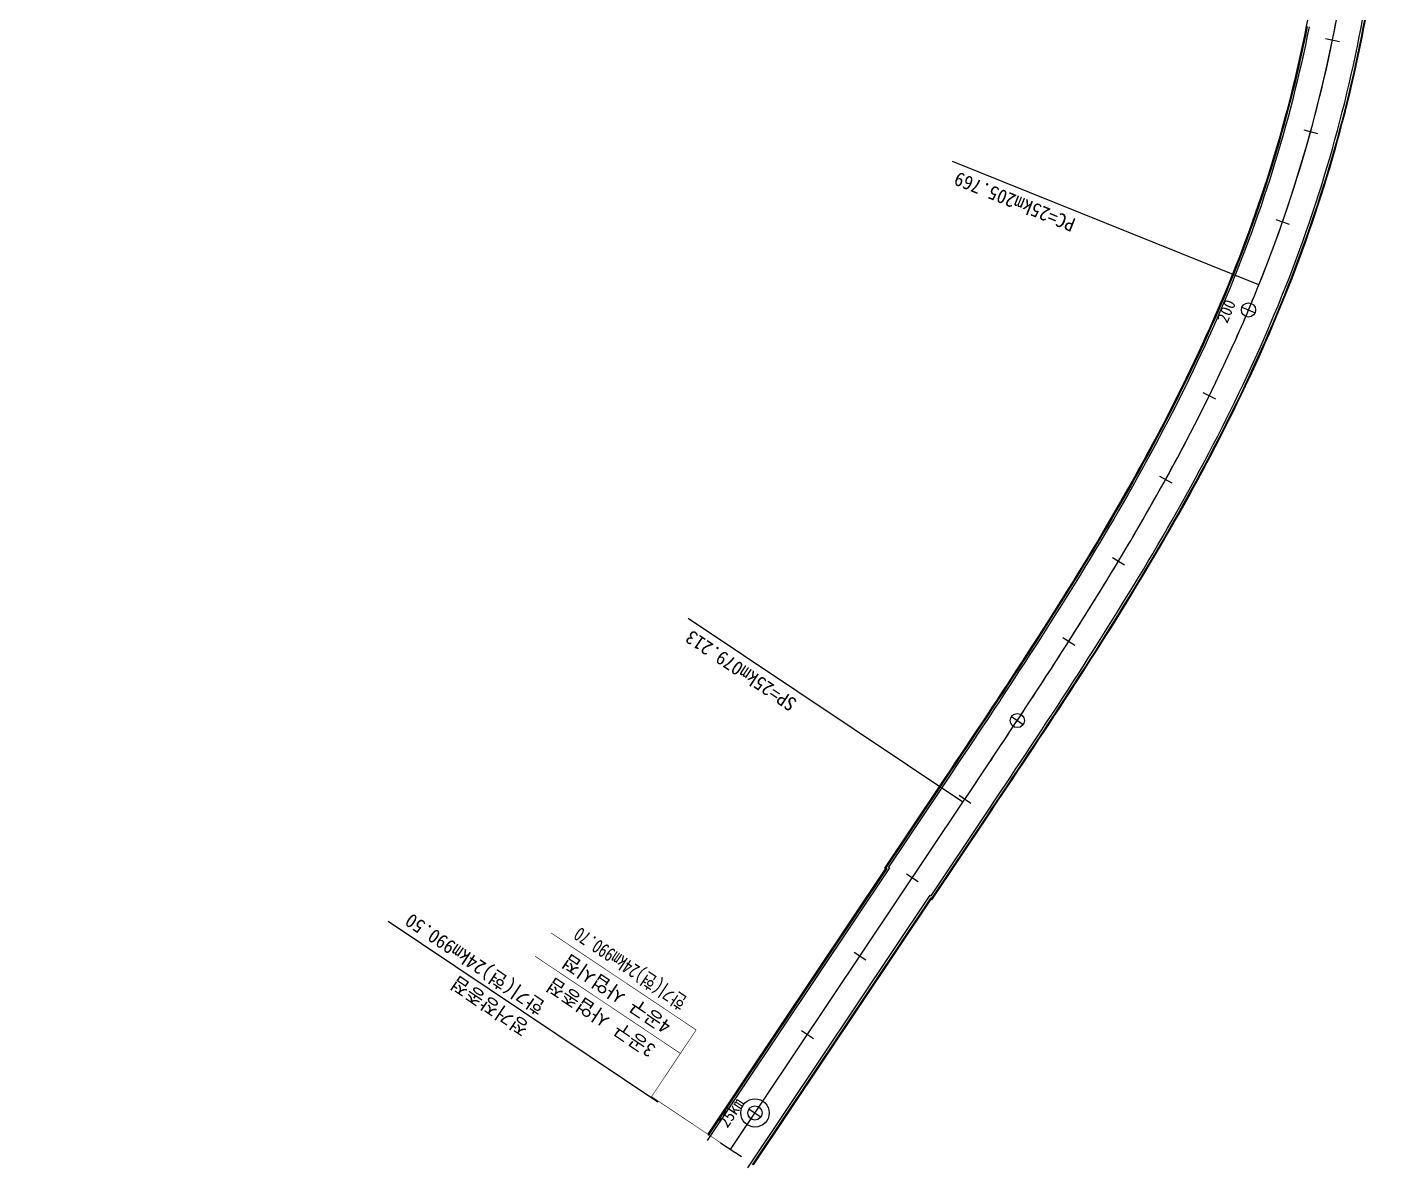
# Model space of a CAD drawing. Header units: millimetres. Extents: x 191137 to 192028, y 543444 to 545391.
# Drawn here: x 191688.1 to 191976.4, y 543443.5 to 543685.2 of the extents above; entities that cross this region are included whole.
import ezdxf

# ---------------------------------------------------------------- set-up
doc = ezdxf.new("R2010")
doc.units = ezdxf.units.MM
for name, color, linetype in [('00-맨홀위치및건축선', 7, 'Continuous'), ('A-01-2__km측점심볼', 7, 'Continuous'), ('A-01-2__곡선제원문자', 7, 'Continuous'), ('A-01-2__곡선제원인출선', 7, 'Continuous'), ('A-01-2__보조측점심볼', 7, 'Continuous'), ('A-01-2__선형', 7, 'Continuous'), ('A-01-2__선형중심선', 7, 'Continuous'), ('A-01-2__주측점심볼', 7, 'Continuous'), ('A-01-2__측점문자', 7, 'Continuous'), ('CR-LEAL', 1, 'Continuous'), ('CR-LEAT', 3, 'Continuous'), ('CS-CONC-MAJR', 2, 'Continuous'), ('CS-EXCV', 3, 'E-DIGLN01'), ('CZ-LEAL', 1, 'Continuous'), ('CZ-LEAT', 3, 'Continuous')]:
    doc.layers.add(name, color=color, linetype=linetype)
doc.styles.add('G1', font='GulimChe.ttf')
doc.styles.add('TB_TEXT', font='GulimChe.ttf')
doc.styles.add('굴림체', font='GulimChe.ttf')
doc.linetypes.add('E-DIGLN01', pattern='A,0.9,-0.2,[19,kscals.shx,S=0.1,R=180,X=0,Y=0],0.9', length=2)

msp = doc.modelspace()

# ---------------------------------------------------------------- linework, layer by layer
at = {"layer": '00-맨홀위치및건축선'}
msp.add_lwpolyline([(191835, 543448.85), (191839.42, 543445.9)], dxfattribs=at)
at = {"layer": 'A-01-2__km측점심볼', "color": 1}
msp.add_circle((191842.31, 543455.16), 3, dxfattribs=at)
at = {"layer": 'A-01-2__곡선제원인출선', "color": 1}
for p, q in [((191949.06, 543630.64), (191884.12, 543656.77)), ((191886.35, 543521), (191828.16, 543559.92))]:
    msp.add_line(p, q, dxfattribs=at)
at = {"layer": 'A-01-2__보조측점심볼', "color": 1}
for p, q in [((191963.19, 543682.8), (191966.13, 543682.2)), ((191958.56, 543663.45), (191961.45, 543662.66)), ((191952.64, 543644.46), (191955.48, 543643.47)), ((191945.48, 543625.89), (191948.25, 543624.72)), ((191937.2, 543607.78), (191939.89, 543606.46)), ((191927.98, 543590.12), (191930.61, 543588.67)), ((191918.02, 543572.84), (191920.6, 543571.29)), ((191907.51, 543555.87), (191910.04, 543554.26)), ((191896.62, 543539.13), (191899.12, 543537.47)), ((191885.54, 543522.49), (191888.03, 543520.82)), ((191874.42, 543505.86), (191876.91, 543504.2)), ((191863.3, 543489.24), (191865.79, 543487.57)), ((191852.18, 543472.62), (191854.67, 543470.95)), ((191841.06, 543455.99), (191843.55, 543454.32))]:
    msp.add_line(p, q, dxfattribs=at)
at = {"layer": 'A-01-2__선형', "color": 1}
msp.add_line((191837.14, 543447.43), (191886.35, 543521), dxfattribs=at)
msp.add_lwpolyline([(191886.35, 543521), (191886.9, 543521.83), (191887.46, 543522.66), (191888.01, 543523.5), (191888.57, 543524.33), (191889.13, 543525.16), (191889.68, 543525.99), (191890.24, 543526.82), (191890.79, 543527.65), (191891.35, 543528.48), (191891.9, 543529.32), (191892.46, 543530.15), (191893.01, 543530.98), (191893.57, 543531.81), (191894.12, 543532.65), (191894.67, 543533.48), (191895.23, 543534.31), (191895.78, 543535.14), (191896.33, 543535.98), (191896.88, 543536.81), (191897.44, 543537.65), (191897.99, 543538.48), (191898.54, 543539.31), (191899.09, 543540.15), (191899.64, 543540.98), (191900.19, 543541.82), (191900.74, 543542.66), (191901.28, 543543.49), (191901.83, 543544.33), (191902.38, 543545.17), (191902.93, 543546), (191903.47, 543546.84), (191904.02, 543547.68), (191904.56, 543548.52), (191905.1, 543549.36), (191905.65, 543550.2), (191906.19, 543551.04), (191906.73, 543551.88), (191907.27, 543552.72), (191907.81, 543553.56), (191908.35, 543554.41), (191908.89, 543555.25), (191909.42, 543556.09), (191909.96, 543556.94), (191910.49, 543557.78), (191911.03, 543558.63), (191911.56, 543559.47), (191912.09, 543560.32), (191912.62, 543561.17), (191913.15, 543562.02), (191913.68, 543562.86), (191914.21, 543563.71), (191914.74, 543564.56), (191915.26, 543565.41), (191915.79, 543566.27), (191916.31, 543567.12), (191916.83, 543567.97), (191917.35, 543568.83), (191917.87, 543569.68), (191918.39, 543570.54), (191918.9, 543571.39), (191919.42, 543572.25), (191919.93, 543573.11), (191920.45, 543573.97), (191920.96, 543574.83), (191921.47, 543575.69), (191921.97, 543576.55), (191922.48, 543577.41), (191922.99, 543578.27), (191923.49, 543579.14), (191923.99, 543580), (191924.49, 543580.87), (191924.99, 543581.73), (191925.49, 543582.6), (191925.98, 543583.47), (191926.48, 543584.34), (191926.97, 543585.21), (191927.46, 543586.08), (191927.95, 543586.96), (191928.43, 543587.83), (191928.92, 543588.7), (191929.4, 543589.58), (191929.88, 543590.46), (191930.36, 543591.33), (191930.84, 543592.21), (191931.31, 543593.09), (191931.79, 543593.97), (191932.26, 543594.85), (191932.73, 543595.74), (191933.2, 543596.62), (191933.66, 543597.51), (191934.12, 543598.39), (191934.59, 543599.28), (191935.05, 543600.17), (191935.5, 543601.06), (191935.96, 543601.95), (191936.41, 543602.84), (191936.86, 543603.73), (191937.31, 543604.63), (191937.75, 543605.52), (191938.2, 543606.42), (191938.64, 543607.31), (191939.08, 543608.21), (191939.52, 543609.11), (191939.95, 543610.01), (191940.38, 543610.92), (191940.81, 543611.82), (191941.24, 543612.72), (191941.66, 543613.63), (191942.08, 543614.53), (191942.5, 543615.44), (191942.92, 543616.35), (191943.34, 543617.26), (191943.75, 543618.17), (191944.16, 543619.08), (191944.56, 543620), (191944.97, 543620.91), (191945.37, 543621.83), (191945.77, 543622.75), (191946.16, 543623.66), (191946.56, 543624.58), (191946.95, 543625.5), (191947.33, 543626.43), (191947.72, 543627.35), (191948.1, 543628.27), (191948.48, 543629.2), (191948.86, 543630.12), (191949.06, 543630.64)], dxfattribs=at)
msp.add_arc((191670.74, 543742.61), 300, 338.084, 4.6924, dxfattribs=at)
at = {"layer": 'A-01-2__선형중심선', "color": 1}
for p, q in [((191965.01, 543684.24), (191965.39, 543686.2)), ((191964.61, 543682.27), (191965.01, 543684.24)), ((191963.78, 543678.36), (191964.21, 543680.32)), ((191964.21, 543680.32), (191964.61, 543682.27)), ((191963.35, 543676.41), (191963.78, 543678.36)), ((191962.9, 543674.46), (191963.35, 543676.41)), ((191961.97, 543670.57), (191962.44, 543672.51)), ((191962.44, 543672.51), (191962.9, 543674.46)), ((191961.48, 543668.63), (191961.97, 543670.57)), ((191960.47, 543664.76), (191960.98, 543666.7)), ((191960.98, 543666.7), (191961.48, 543668.63)), ((191959.94, 543662.83), (191960.47, 543664.76)), ((191958.85, 543658.98), (191959.4, 543660.91)), ((191959.4, 543660.91), (191959.94, 543662.83)), ((191958.29, 543657.06), (191958.85, 543658.98)), ((191957.12, 543653.24), (191957.71, 543655.15)), ((191957.71, 543655.15), (191958.29, 543657.06)), ((191956.52, 543651.33), (191957.12, 543653.24)), ((191955.28, 543647.53), (191955.91, 543649.43)), ((191955.91, 543649.43), (191956.52, 543651.33)), ((191954.64, 543645.63), (191955.28, 543647.53)), ((191953.32, 543641.86), (191953.98, 543643.74)), ((191953.98, 543643.74), (191954.64, 543645.63)), ((191951.95, 543638.1), (191952.64, 543639.98)), ((191952.64, 543639.98), (191953.32, 543641.86)), ((191951.25, 543636.23), (191951.95, 543638.1)), ((191949.8, 543632.5), (191950.53, 543634.36)), ((191950.53, 543634.36), (191951.25, 543636.23)), ((191949.06, 543630.64), (191949.8, 543632.5)), ((191948.1, 543628.27), (191948.86, 543630.12)), ((191948.86, 543630.12), (191949.06, 543630.64)), ((191946.56, 543624.58), (191947.33, 543626.43)), ((191947.33, 543626.43), (191948.1, 543628.27)), ((191944.97, 543620.91), (191945.77, 543622.75)), ((191945.77, 543622.75), (191946.56, 543624.58)), ((191944.16, 543619.08), (191944.97, 543620.91)), ((191942.5, 543615.44), (191943.34, 543617.26)), ((191943.34, 543617.26), (191944.16, 543619.08)), ((191941.66, 543613.63), (191942.5, 543615.44)), ((191939.95, 543610.01), (191940.81, 543611.82)), ((191940.81, 543611.82), (191941.66, 543613.63)), ((191939.08, 543608.21), (191939.95, 543610.01)), ((191937.31, 543604.63), (191938.2, 543606.42)), ((191938.2, 543606.42), (191939.08, 543608.21)), ((191935.5, 543601.06), (191936.41, 543602.84)), ((191936.41, 543602.84), (191937.31, 543604.63)), ((191934.59, 543599.28), (191935.5, 543601.06)), ((191932.73, 543595.74), (191933.66, 543597.51)), ((191933.66, 543597.51), (191934.59, 543599.28)), ((191930.84, 543592.21), (191931.79, 543593.97)), ((191931.79, 543593.97), (191932.73, 543595.74)), ((191929.88, 543590.46), (191930.84, 543592.21)), ((191927.95, 543586.96), (191928.92, 543588.7)), ((191928.92, 543588.7), (191929.88, 543590.46)), ((191925.98, 543583.47), (191926.97, 543585.21)), ((191926.97, 543585.21), (191927.95, 543586.96)), ((191924.99, 543581.73), (191925.98, 543583.47)), ((191922.99, 543578.27), (191923.99, 543580)), ((191923.99, 543580), (191924.99, 543581.73)), ((191920.96, 543574.83), (191921.97, 543576.55)), ((191921.97, 543576.55), (191922.99, 543578.27)), ((191919.93, 543573.11), (191920.96, 543574.83)), ((191917.87, 543569.68), (191918.9, 543571.39)), ((191918.9, 543571.39), (191919.93, 543573.11)), ((191915.79, 543566.27), (191916.83, 543567.97)), ((191916.83, 543567.97), (191917.87, 543569.68)), ((191914.74, 543564.56), (191915.79, 543566.27)), ((191912.62, 543561.17), (191913.68, 543562.86)), ((191913.68, 543562.86), (191914.74, 543564.56)), ((191910.49, 543557.78), (191911.56, 543559.47)), ((191911.56, 543559.47), (191912.62, 543561.17)), ((191909.42, 543556.09), (191910.49, 543557.78)), ((191907.27, 543552.72), (191908.35, 543554.41)), ((191908.35, 543554.41), (191909.42, 543556.09)), ((191905.1, 543549.36), (191906.19, 543551.04)), ((191906.19, 543551.04), (191907.27, 543552.72)), ((191904.02, 543547.68), (191905.1, 543549.36)), ((191901.83, 543544.33), (191902.93, 543546)), ((191902.93, 543546), (191904.02, 543547.68)), ((191899.64, 543540.98), (191900.74, 543542.66)), ((191900.74, 543542.66), (191901.83, 543544.33)), ((191897.44, 543537.65), (191898.54, 543539.31)), ((191898.54, 543539.31), (191899.64, 543540.98)), ((191896.33, 543535.98), (191897.44, 543537.65)), ((191894.12, 543532.65), (191895.23, 543534.31)), ((191895.23, 543534.31), (191896.33, 543535.98)), ((191891.9, 543529.32), (191893.01, 543530.98)), ((191893.01, 543530.98), (191894.12, 543532.65)), ((191889.68, 543525.99), (191890.79, 543527.65)), ((191890.79, 543527.65), (191891.9, 543529.32)), ((191888.57, 543524.33), (191889.68, 543525.99)), ((191886.35, 543521), (191887.46, 543522.66)), ((191887.46, 543522.66), (191888.57, 543524.33)), ((191837.14, 543447.43), (191886.35, 543521))]:
    msp.add_line(p, q, dxfattribs=at)
at = {"layer": 'A-01-2__주측점심볼', "color": 1}
for centre in [(191946.86, 543625.31), (191897.87, 543538.3), (191842.31, 543455.16)]:
    msp.add_circle(centre, 1.5, dxfattribs=at)
at = {"layer": 'CR-LEAL'}
msp.add_line((191821.75, 543457.48), (191764.61, 543495.7), dxfattribs=at)
at = {"layer": 'CS-CONC-MAJR', "flags": 128}
for points in [[(191840.79, 543443.54), (191879.43, 543501.31), (191879.61, 543501.19), (191890.85, 543517.99), (191891.96, 543519.65), (191893.08, 543521.31), (191894.19, 543522.98), (191895.3, 543524.64), (191896.41, 543526.31), (191897.52, 543527.97), (191898.63, 543529.64), (191899.74, 543531.31), (191900.85, 543532.98), (191901.96, 543534.66), (191903.06, 543536.33), (191904.17, 543538.01), (191905.27, 543539.68), (191906.37, 543541.36), (191907.47, 543543.04), (191908.56, 543544.73), (191909.65, 543546.41), (191910.74, 543548.1), (191911.83, 543549.79), (191912.92, 543551.49), (191914, 543553.19), (191915.08, 543554.88), (191916.15, 543556.59), (191917.22, 543558.29), (191918.28, 543560), (191919.35, 543561.71), (191920.4, 543563.43), (191921.46, 543565.15), (191922.5, 543566.87), (191923.55, 543568.6), (191924.59, 543570.33), (191925.62, 543572.06), (191926.64, 543573.8), (191927.67, 543575.54), (191928.68, 543577.29), (191929.69, 543579.04), (191930.69, 543580.79), (191931.69, 543582.55), (191932.68, 543584.31), (191933.66, 543586.08), (191934.64, 543587.85), (191935.6, 543589.63), (191936.56, 543591.41), (191937.52, 543593.2), (191938.46, 543594.99), (191939.4, 543596.79), (191940.33, 543598.59), (191941.25, 543600.39), (191942.16, 543602.2), (191943.06, 543604.02), (191943.95, 543605.84), (191944.84, 543607.67), (191945.71, 543609.5), (191946.57, 543611.33), (191947.43, 543613.18), (191948.27, 543615.02), (191949.11, 543616.87), (191949.93, 543618.73), (191950.74, 543620.59), (191951.54, 543622.46), (191952.33, 543624.33), (191953.11, 543626.21), (191953.88, 543628.09), (191954.09, 543628.62), (191954.85, 543630.51), (191955.59, 543632.4), (191956.32, 543634.3), (191957.03, 543636.21), (191957.73, 543638.12), (191958.42, 543640.04), (191959.1, 543641.96), (191959.77, 543643.88), (191960.42, 543645.81), (191961.06, 543647.74), (191961.68, 543649.68), (191962.3, 543651.62), (191962.9, 543653.57), (191963.48, 543655.52), (191964.06, 543657.47), (191964.62, 543659.43), (191965.17, 543661.39), (191965.7, 543663.36), (191966.22, 543665.32), (191966.73, 543667.3), (191967.23, 543669.27), (191967.71, 543671.25), (191968.18, 543673.23), (191968.63, 543675.21), (191969.08, 543677.2), (191969.51, 543679.19), (191969.92, 543681.18), (191970.33, 543683.18), (191970.72, 543685.18), (191971.09, 543687.18)], [(191959.69, 543685.29), (191959.3, 543683.37), (191958.9, 543681.44), (191958.49, 543679.52), (191958.06, 543677.61), (191957.62, 543675.69), (191957.17, 543673.78), (191956.7, 543671.87), (191956.23, 543669.97), (191955.74, 543668.07), (191955.23, 543666.17), (191954.72, 543664.27), (191954.19, 543662.38), (191953.65, 543660.49), (191953.09, 543658.61), (191952.53, 543656.73), (191951.95, 543654.85), (191951.36, 543652.98), (191950.75, 543651.11), (191950.14, 543649.25), (191949.51, 543647.39), (191948.87, 543645.53), (191948.21, 543643.68), (191947.55, 543641.83), (191946.87, 543639.99), (191946.18, 543638.15), (191945.48, 543636.32), (191944.76, 543634.49), (191944.03, 543632.66), (191943.83, 543632.16), (191943.09, 543630.33), (191942.33, 543628.52), (191941.57, 543626.71), (191940.79, 543624.9), (191940.01, 543623.09), (191939.21, 543621.3), (191938.4, 543619.5), (191937.58, 543617.71), (191936.75, 543615.92), (191935.91, 543614.14), (191935.06, 543612.36), (191934.21, 543610.59), (191933.34, 543608.82), (191932.46, 543607.05), (191931.57, 543605.29), (191930.68, 543603.53), (191929.77, 543601.77), (191928.86, 543600.02), (191927.94, 543598.28), (191927.01, 543596.53), (191926.07, 543594.79), (191925.13, 543593.06), (191924.17, 543591.33), (191923.21, 543589.6), (191922.25, 543587.87), (191921.27, 543586.15), (191920.29, 543584.43), (191919.3, 543582.72), (191918.3, 543581.01), (191917.3, 543579.3), (191916.29, 543577.59), (191915.28, 543575.89), (191914.26, 543574.19), (191913.24, 543572.49), (191912.2, 543570.8), (191911.17, 543569.1), (191910.13, 543567.41), (191909.08, 543565.73), (191908.03, 543564.04), (191906.97, 543562.36), (191905.91, 543560.68), (191904.85, 543559), (191903.78, 543557.32), (191902.71, 543555.65), (191901.63, 543553.97), (191900.55, 543552.3), (191899.47, 543550.63), (191898.38, 543548.96), (191897.3, 543547.3), (191896.2, 543545.63), (191895.11, 543543.96), (191894.01, 543542.3), (191892.91, 543540.63), (191891.82, 543538.97), (191890.71, 543537.31), (191889.61, 543535.65), (191888.5, 543533.99), (191887.39, 543532.32), (191886.28, 543530.66), (191885.17, 543529), (191884.06, 543527.34), (191882.95, 543525.68), (191881.84, 543524.01), (191870.6, 543507.21), (191870.79, 543507.09), (191832.15, 543449.32)], [(191959.3, 543685.37), (191958.91, 543683.45), (191958.51, 543681.53), (191958.1, 543679.61), (191957.67, 543677.69), (191957.23, 543675.78), (191956.78, 543673.87), (191956.32, 543671.97), (191955.84, 543670.07), (191955.35, 543668.17), (191954.85, 543666.27), (191954.33, 543664.38), (191953.8, 543662.49), (191953.26, 543660.61), (191952.71, 543658.72), (191952.14, 543656.85), (191951.57, 543654.97), (191950.98, 543653.1), (191950.37, 543651.24), (191949.76, 543649.37), (191949.13, 543647.52), (191948.49, 543645.66), (191947.84, 543643.81), (191947.17, 543641.97), (191946.5, 543640.13), (191945.81, 543638.29), (191945.1, 543636.46), (191944.39, 543634.63), (191943.66, 543632.8), (191943.46, 543632.31), (191942.72, 543630.49), (191941.97, 543628.67), (191941.2, 543626.86), (191940.43, 543625.06), (191939.64, 543623.26), (191938.84, 543621.46), (191938.04, 543619.67), (191937.22, 543617.88), (191936.39, 543616.09), (191935.55, 543614.31), (191934.7, 543612.53), (191933.85, 543610.76), (191932.98, 543608.99), (191932.1, 543607.23), (191931.22, 543605.47), (191930.32, 543603.71), (191929.42, 543601.96), (191928.51, 543600.21), (191927.59, 543598.46), (191926.66, 543596.72), (191925.72, 543594.99), (191924.78, 543593.25), (191923.82, 543591.52), (191922.86, 543589.79), (191921.9, 543588.07), (191920.92, 543586.35), (191919.94, 543584.63), (191918.95, 543582.92), (191917.96, 543581.21), (191916.96, 543579.5), (191915.95, 543577.8), (191914.94, 543576.09), (191913.92, 543574.39), (191912.89, 543572.7), (191911.86, 543571), (191910.83, 543569.31), (191909.79, 543567.62), (191908.74, 543565.94), (191907.69, 543564.25), (191906.63, 543562.57), (191905.58, 543560.89), (191904.51, 543559.21), (191903.44, 543557.54), (191902.37, 543555.86), (191901.3, 543554.19), (191900.22, 543552.52), (191899.13, 543550.85), (191898.05, 543549.18), (191896.96, 543547.51), (191895.87, 543545.85), (191894.78, 543544.18), (191893.68, 543542.52), (191892.58, 543540.86), (191891.48, 543539.19), (191890.38, 543537.53), (191889.27, 543535.87), (191888.17, 543534.21), (191887.06, 543532.55), (191885.95, 543530.88), (191884.84, 543529.22), (191883.73, 543527.56), (191882.62, 543525.9), (191881.51, 543524.24), (191870.05, 543507.1), (191870.23, 543506.98), (191832.37, 543450.37)]]:
    msp.add_lwpolyline(points, dxfattribs=at)
at = {"layer": 'CS-CONC-MAJR'}
msp.add_lwpolyline([(191971.49, 543687.11), (191971.11, 543685.1), (191970.72, 543683.1), (191970.32, 543681.1), (191969.9, 543679.11), (191969.47, 543677.12), (191969.03, 543675.13), (191968.57, 543673.14), (191968.1, 543671.15), (191967.62, 543669.17), (191967.12, 543667.2), (191966.61, 543665.22), (191966.09, 543663.25), (191965.55, 543661.28), (191965, 543659.32), (191964.44, 543657.36), (191963.87, 543655.4), (191963.28, 543653.45), (191962.68, 543651.5), (191962.06, 543649.56), (191961.44, 543647.62), (191960.8, 543645.68), (191960.14, 543643.75), (191959.48, 543641.83), (191958.8, 543639.9), (191958.11, 543637.99), (191957.41, 543636.07), (191956.69, 543634.16), (191955.96, 543632.26), (191955.22, 543630.36), (191954.47, 543628.47), (191954.25, 543627.94), (191953.48, 543626.06), (191952.7, 543624.18), (191951.91, 543622.3), (191951.11, 543620.43), (191950.29, 543618.57), (191949.47, 543616.71), (191948.64, 543614.86), (191947.79, 543613.01), (191946.94, 543611.16), (191946.07, 543609.33), (191945.2, 543607.49), (191944.31, 543605.66), (191943.42, 543603.84), (191942.51, 543602.02), (191941.6, 543600.21), (191940.68, 543598.4), (191939.75, 543596.6), (191938.82, 543594.8), (191937.87, 543593.01), (191936.92, 543591.22), (191935.96, 543589.44), (191934.99, 543587.66), (191934.01, 543585.89), (191933.03, 543584.12), (191932.04, 543582.35), (191931.04, 543580.59), (191930.04, 543578.84), (191929.03, 543577.09), (191928.01, 543575.34), (191926.99, 543573.6), (191925.96, 543571.86), (191924.93, 543570.12), (191923.89, 543568.39), (191922.85, 543566.66), (191921.8, 543564.94), (191920.74, 543563.22), (191919.69, 543561.5), (191918.62, 543559.79), (191917.56, 543558.08), (191916.49, 543556.37), (191915.41, 543554.67), (191914.34, 543552.97), (191913.25, 543551.27), (191912.17, 543549.58), (191911.08, 543547.89), (191909.99, 543546.2), (191908.9, 543544.51), (191907.8, 543542.83), (191906.7, 543541.14), (191905.6, 543539.46), (191904.5, 543537.79), (191903.4, 543536.11), (191902.29, 543534.44), (191901.18, 543532.76), (191900.07, 543531.09), (191898.96, 543529.42), (191897.85, 543527.75), (191896.74, 543526.09), (191895.63, 543524.42), (191894.52, 543522.76), (191893.41, 543521.09), (191892.3, 543519.43), (191891.18, 543517.77), (191879.72, 543500.63), (191879.54, 543500.75), (191841.68, 543444.15)], dxfattribs=at)
at = {"layer": 'CS-EXCV', "ltscale": 8, "flags": 128}
for points in [[(191688.13, 544470.26), (191771.59, 544311.17), (191771.5, 544311.12), (191781.11, 544292.8), (191781.42, 544292.22), (191782.34, 544290.44), (191783.27, 544288.67), (191784.2, 544286.9), (191785.13, 544285.13), (191786.06, 544283.36), (191786.99, 544281.59), (191787.91, 544279.82), (191788.84, 544278.05), (191789.77, 544276.28), (191790.69, 544274.51), (191791.62, 544272.74), (191792.54, 544270.97), (191793.47, 544269.19), (191794.39, 544267.42), (191795.31, 544265.65), (191796.24, 544263.88), (191797.16, 544262.11), (191798.08, 544260.33), (191799, 544258.56), (191799.92, 544256.79), (191800.83, 544255.01), (191801.75, 544253.24), (191802.67, 544251.47), (191803.58, 544249.69), (191804.49, 544247.92), (191805.4, 544246.14), (191806.31, 544244.37), (191807.22, 544242.59), (191808.13, 544240.81), (191809.04, 544239.03), (191809.94, 544237.26), (191810.84, 544235.48), (191811.75, 544233.7), (191812.65, 544231.92), (191813.54, 544230.14), (191814.44, 544228.36), (191815.34, 544226.57), (191816.23, 544224.79), (191817.12, 544223), (191818.01, 544221.22), (191818.9, 544219.43), (191819.78, 544217.65), (191820.67, 544215.86), (191821.55, 544214.07), (191822.43, 544212.28), (191823.3, 544210.49), (191824.18, 544208.7), (191825.05, 544206.91), (191825.92, 544205.12), (191826.79, 544203.33), (191827.65, 544201.53), (191828.52, 544199.74), (191829.38, 544197.94), (191830.23, 544196.14), (191831.09, 544194.34), (191831.94, 544192.54), (191832.79, 544190.74), (191833.64, 544188.94), (191834.48, 544187.14), (191835.32, 544185.33), (191836.16, 544183.53), (191837, 544181.72), (191837.83, 544179.91), (191838.66, 544178.1), (191839.48, 544176.29), (191840.31, 544174.48), (191841.13, 544172.67), (191841.94, 544170.85), (191842.76, 544169.04), (191843.24, 544167.94), (191844.05, 544166.12), (191844.86, 544164.3), (191845.66, 544162.48), (191846.46, 544160.66), (191847.25, 544158.83), (191848.04, 544157.01), (191848.83, 544155.18), (191849.62, 544153.36), (191850.4, 544151.53), (191851.17, 544149.69), (191851.95, 544147.86), (191852.72, 544146.03), (191853.49, 544144.19), (191854.25, 544142.36), (191855.01, 544140.52), (191855.77, 544138.68), (191856.53, 544136.84), (191857.28, 544135), (191858.03, 544133.15), (191858.77, 544131.31), (191859.51, 544129.46), (191860.25, 544127.62), (191860.98, 544125.77), (191861.72, 544123.92), (191862.44, 544122.07), (191863.17, 544120.21), (191863.89, 544118.36), (191864.61, 544116.5), (191865.32, 544114.65), (191866.03, 544112.79), (191866.74, 544110.93), (191867.44, 544109.07), (191868.14, 544107.21), (191868.84, 544105.35), (191869.53, 544103.48), (191870.23, 544101.62), (191870.91, 544099.75), (191871.14, 544099.14), (191871.82, 544097.27), (191872.5, 544095.4), (191873.18, 544093.53), (191873.85, 544091.65), (191874.52, 544089.78), (191875.19, 544087.91), (191875.85, 544086.03), (191876.51, 544084.15), (191877.17, 544082.27), (191877.82, 544080.39), (191878.48, 544078.51), (191879.12, 544076.63), (191879.77, 544074.75), (191880.42, 544072.86), (191881.06, 544070.98), (191881.7, 544069.09), (191882.33, 544067.2), (191882.96, 544065.31), (191883.6, 544063.42), (191884.22, 544061.53), (191884.85, 544059.64), (191885.47, 544057.75), (191886.1, 544055.86), (191886.72, 544053.96), (191887.33, 544052.07), (191887.95, 544050.17), (191888.56, 544048.27), (191889.17, 544046.38), (191889.78, 544044.48), (191890.39, 544042.58), (191890.99, 544040.68), (191891.6, 544038.78), (191892.2, 544036.88), (191892.8, 544034.98), (191893.4, 544033.07), (191893.99, 544031.17), (191894.59, 544029.27), (191895.18, 544027.36), (191895.77, 544025.45), (191896.36, 544023.55), (191896.95, 544021.64), (191897.54, 544019.73), (191898.12, 544017.83), (191898.71, 544015.92), (191899.29, 544014.01), (191899.88, 544012.1), (191900.46, 544010.19), (191901.04, 544008.28), (191901.62, 544006.37), (191902.2, 544004.46), (191902.77, 544002.54), (191903.35, 544000.63), (191903.93, 543998.72), (191904.5, 543996.81), (191905.08, 543994.89), (191905.65, 543992.98), (191906.22, 543991.06), (191906.79, 543989.15), (191907.37, 543987.24), (191907.94, 543985.32), (191908.51, 543983.41), (191909.08, 543981.49), (191909.65, 543979.57), (191910.22, 543977.66), (191910.79, 543975.74), (191911.36, 543973.82), (191911.93, 543971.91), (191912.5, 543969.99), (191913.07, 543968.07), (191919.05, 543947.96), (191919.14, 543947.99), (191930.77, 543908.88), (191930.56, 543908.82), (191936.53, 543888.73), (191936.69, 543888.2), (191937.25, 543886.28), (191937.82, 543884.37), (191938.39, 543882.45), (191938.96, 543880.54), (191939.53, 543878.62), (191940.09, 543876.71), (191940.66, 543874.79), (191941.22, 543872.88), (191941.78, 543870.97), (191942.34, 543869.05), (191942.89, 543867.13), (191943.45, 543865.22), (191944, 543863.31), (191944.55, 543861.39), (191945.09, 543859.48), (191945.63, 543857.56), (191946.17, 543855.65), (191946.71, 543853.73), (191947.24, 543851.82), (191947.76, 543849.9), (191948.28, 543847.98), (191948.8, 543846.07), (191949.32, 543844.15), (191949.82, 543842.23), (191950.33, 543840.31), (191950.83, 543838.39), (191951.32, 543836.47), (191951.8, 543834.55), (191952.29, 543832.62), (191952.76, 543830.7), (191953.23, 543828.78), (191953.69, 543826.85), (191954.15, 543824.93), (191954.59, 543823), (191955.04, 543821.07), (191955.47, 543819.14), (191955.9, 543817.21), (191956.32, 543815.28), (191956.73, 543813.35), (191957.13, 543811.41), (191957.52, 543809.48), (191957.91, 543807.54), (191958.29, 543805.61), (191958.66, 543803.67), (191959.02, 543801.73), (191959.37, 543799.79), (191959.71, 543797.85), (191960.04, 543795.91), (191960.36, 543793.96), (191960.67, 543792.02), (191960.97, 543790.07), (191961.27, 543788.13), (191961.55, 543786.18), (191961.82, 543784.23), (191962.08, 543782.28), (191962.32, 543780.33), (191962.56, 543778.38), (191962.79, 543776.43), (191963, 543774.48), (191963.2, 543772.53), (191963.39, 543770.57), (191963.57, 543768.62), (191963.74, 543766.66), (191963.84, 543765.37), (191963.99, 543763.42), (191964.12, 543761.46), (191964.24, 543759.51), (191964.34, 543757.55), (191964.44, 543755.59), (191964.52, 543753.63), (191964.58, 543751.67), (191964.64, 543749.71), (191964.68, 543747.76), (191964.71, 543745.8), (191964.72, 543743.84), (191964.72, 543741.88), (191964.71, 543739.92), (191964.69, 543737.96), (191964.65, 543736), (191964.6, 543734.04), (191964.54, 543732.08), (191964.46, 543730.12), (191964.37, 543728.16), (191964.27, 543726.21), (191964.15, 543724.25), (191964.02, 543722.29), (191963.88, 543720.34), (191963.72, 543718.38), (191963.56, 543716.43), (191963.38, 543714.48), (191963.18, 543712.53), (191962.97, 543710.58), (191962.75, 543708.63), (191962.52, 543706.69), (191962.28, 543704.74), (191962.02, 543702.8), (191961.74, 543700.86), (191961.46, 543698.92), (191961.16, 543696.98), (191960.85, 543695.05), (191960.53, 543693.12), (191960.19, 543691.19), (191959.84, 543689.26), (191959.48, 543687.33), (191959.1, 543685.41), (191958.72, 543683.49), (191958.32, 543681.57), (191957.9, 543679.65), (191957.48, 543677.74), (191957.04, 543675.83), (191956.59, 543673.92), (191956.12, 543672.02), (191955.65, 543670.12), (191955.16, 543668.22), (191954.65, 543666.32), (191954.14, 543664.43), (191953.61, 543662.55), (191953.07, 543660.66), (191952.52, 543658.78), (191951.95, 543656.9), (191951.38, 543655.03), (191950.79, 543653.16), (191950.18, 543651.3), (191949.57, 543649.44), (191948.94, 543647.58), (191948.3, 543645.73), (191947.65, 543643.88), (191946.98, 543642.04), (191946.31, 543640.2), (191945.62, 543638.36), (191944.92, 543636.53), (191944.2, 543634.71), (191943.48, 543632.88), (191943.28, 543632.39), (191942.53, 543630.56), (191941.78, 543628.75), (191941.02, 543626.94), (191940.24, 543625.14), (191939.46, 543623.34), (191938.66, 543621.54), (191937.85, 543619.75), (191937.04, 543617.96), (191936.21, 543616.18), (191935.37, 543614.4), (191934.52, 543612.62), (191933.67, 543610.85), (191932.8, 543609.08), (191931.92, 543607.32), (191931.04, 543605.56), (191930.14, 543603.8), (191929.24, 543602.05), (191928.33, 543600.3), (191927.41, 543598.56), (191926.48, 543596.82), (191925.55, 543595.08), (191924.6, 543593.35), (191923.65, 543591.62), (191922.69, 543589.89), (191921.72, 543588.17), (191920.75, 543586.45), (191919.77, 543584.73), (191918.78, 543583.02), (191917.79, 543581.31), (191916.79, 543579.6), (191915.78, 543577.9), (191914.77, 543576.2), (191913.75, 543574.5), (191912.72, 543572.8), (191911.69, 543571.11), (191910.66, 543569.42), (191909.62, 543567.73), (191908.57, 543566.04), (191907.52, 543564.36), (191906.47, 543562.68), (191905.41, 543561), (191904.34, 543559.32), (191903.27, 543557.65), (191902.2, 543555.97), (191901.13, 543554.3), (191900.05, 543552.63), (191898.97, 543550.96), (191897.88, 543549.29), (191896.79, 543547.62), (191895.7, 543545.96), (191894.61, 543544.29), (191893.51, 543542.63), (191892.41, 543540.97), (191891.32, 543539.31), (191890.21, 543537.64), (191889.11, 543535.98), (191888, 543534.32), (191886.89, 543532.66), (191885.79, 543531), (191884.68, 543529.33), (191883.57, 543527.67), (191882.45, 543526.01), (191881.34, 543524.35), (191869.77, 543507.05), (191869.95, 543506.93), (191832.32, 543450.65)], [(191841.96, 543444.2), (191879.6, 543500.48), (191879.78, 543500.35), (191891.35, 543517.65), (191892.46, 543519.32), (191893.57, 543520.98), (191894.69, 543522.64), (191895.8, 543524.31), (191896.91, 543525.97), (191898.02, 543527.64), (191899.13, 543529.31), (191900.24, 543530.98), (191901.35, 543532.65), (191902.46, 543534.33), (191903.56, 543536), (191904.67, 543537.68), (191905.77, 543539.35), (191906.87, 543541.03), (191907.97, 543542.72), (191909.06, 543544.4), (191910.16, 543546.09), (191911.25, 543547.78), (191912.34, 543549.47), (191913.42, 543551.17), (191914.5, 543552.86), (191915.58, 543554.56), (191916.66, 543556.27), (191917.73, 543557.97), (191918.79, 543559.68), (191919.86, 543561.4), (191920.92, 543563.11), (191921.97, 543564.84), (191923.02, 543566.56), (191924.06, 543568.29), (191925.1, 543570.02), (191926.13, 543571.75), (191927.16, 543573.49), (191928.18, 543575.24), (191929.2, 543576.99), (191930.21, 543578.74), (191931.21, 543580.49), (191932.21, 543582.26), (191933.2, 543584.02), (191934.19, 543585.79), (191935.16, 543587.57), (191936.13, 543589.34), (191937.09, 543591.13), (191938.05, 543592.92), (191938.99, 543594.71), (191939.93, 543596.51), (191940.86, 543598.31), (191941.78, 543600.12), (191942.69, 543601.93), (191943.6, 543603.75), (191944.49, 543605.58), (191945.38, 543607.41), (191946.25, 543609.24), (191947.12, 543611.08), (191947.97, 543612.92), (191948.82, 543614.77), (191949.65, 543616.63), (191950.48, 543618.49), (191951.29, 543620.35), (191952.1, 543622.22), (191952.89, 543624.1), (191953.67, 543625.98), (191954.43, 543627.86), (191954.65, 543628.4), (191955.4, 543630.29), (191956.15, 543632.19), (191956.88, 543634.09), (191957.59, 543636), (191958.3, 543637.92), (191958.99, 543639.84), (191959.67, 543641.76), (191960.33, 543643.69), (191960.99, 543645.62), (191961.63, 543647.56), (191962.25, 543649.5), (191962.87, 543651.44), (191963.47, 543653.39), (191964.06, 543655.35), (191964.63, 543657.31), (191965.2, 543659.27), (191965.74, 543661.23), (191966.28, 543663.2), (191966.8, 543665.17), (191967.31, 543667.15), (191967.81, 543669.13), (191968.29, 543671.11), (191968.76, 543673.09), (191969.22, 543675.08), (191969.66, 543677.07), (191970.09, 543679.07), (191970.51, 543681.06), (191970.91, 543683.06), (191971.31, 543685.07), (191971.68, 543687.07), (191972.05, 543689.08), (191972.4, 543691.09), (191972.73, 543693.1), (191973.06, 543695.12), (191973.37, 543697.13), (191973.66, 543699.15), (191973.95, 543701.17), (191974.21, 543703.19), (191974.47, 543705.22), (191974.71, 543707.24), (191974.94, 543709.27), (191975.16, 543711.3), (191975.36, 543713.33), (191975.55, 543715.36), (191975.72, 543717.39), (191975.88, 543719.43), (191976.03, 543721.46), (191976.17, 543723.5), (191976.29, 543725.53), (191976.36, 543727.01)]]:
    msp.add_lwpolyline(points, dxfattribs=at)
at = {"layer": 'CZ-LEAL', "const_width": 0.13}
for points in [[(191799.09, 543493.32), (191829.85, 543472.75)], [(191795.76, 543488.34), (191826.51, 543467.77)], [(191829.85, 543472.75), (191820.4, 543458.62), (191837.14, 543447.43)]]:
    msp.add_lwpolyline(points, dxfattribs=at)

# ---------------------------------------------------------------- texts
at = {"layer": 'A-01-2__곡선제원문자', "color": 1, "style": '굴림체'}
for s, rotation, p in [('PC=25km205.769', 158.084, (191910.47, 543644.55)), ('SP=25km079.213', 146.2242, (191851.43, 543542.55))]:
    msp.add_text(s, height=3, rotation=rotation, dxfattribs=at).set_placement(p)
at = {"layer": 'A-01-2__측점문자', "color": 1, "style": '굴림체'}
for s, rotation, p in [('200', 67.147, (191942.35, 543622.33)), ('25km', 56.2242, (191836.48, 543451.84))]:
    msp.add_text(s, height=2.5, rotation=rotation, dxfattribs=at).set_placement(p)
at = {"layer": 'CR-LEAT', "style": 'G1'}
for s, p in [('한기(현)24km990.50', (191798.17, 543478.27)), ('정거장종점', (191794.8, 543473.8))]:
    msp.add_text(s, height=3, rotation=145.9613, dxfattribs=at).set_placement(p)
at = {"layer": 'CZ-LEAT', "style": 'TB_TEXT', "width": 0.8}
msp.add_text('한기(현)24km990.70', height=3, rotation=146.2293, dxfattribs=at).set_placement((191828.23, 543479.33))
at = {"layer": 'CZ-LEAT', "style": 'TB_TEXT'}
for s, p in [('4공구 사업시점', (191824.82, 543474.23)), ('3공구 사업종점', (191821.48, 543469.24))]:
    msp.add_text(s, height=3, rotation=146.2293, dxfattribs=at).set_placement(p)

doc.saveas('drawing.dxf')
